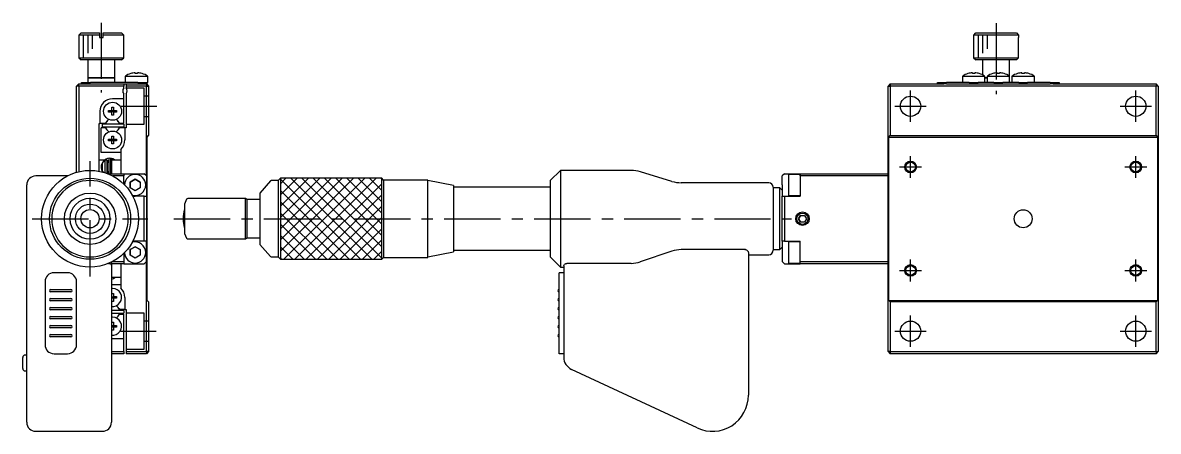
# Model space of a CAD drawing. Extents: x 17 to 533, y 13 to 179.
# Drawn here: x 281 to 533.2, y 55.7 to 146.6 of the extents above; entities that cross this region are included whole.
import ezdxf

# ---------------------------------------------------------------- set-up
doc = ezdxf.new("R2010")
doc.units = 0
doc.header["$LTSCALE"] = 10
doc.linetypes.add('CENTER', pattern=[2, 1.25, -0.25, 0.25, -0.25])
doc.linetypes.add('DASHED', pattern=[3.5, 2, -1.5])
doc.layers.get('0').update_dxf_attribs({"linetype": 'CONTINUOUS'})
doc.layers.add('CENTER', color=1, linetype='CENTER')

msp = doc.modelspace()

# ---------------------------------------------------------------- linework, layer by layer
at = {"color": 7, "linetype": 'CONTINUOUS'}
for p, q in [((293.975, 144.275), (293.475, 143.775)), ((298.075, 143.775), (293.475, 143.775)), ((293.475, 143.775), (293.475, 138.775)), ((293.975, 144.275), (298.075, 144.275)), ((298.075, 144.275), (298.075, 143.775)), ((298.075, 143.775), (298.075, 143.275)), ((298.875, 144.275), (302.975, 144.275)), ((298.875, 143.775), (298.875, 144.275)), ((303.475, 143.775), (298.875, 143.775)), ((298.875, 143.275), (298.875, 143.775)), ((303.475, 143.775), (302.975, 144.275)), ((303.475, 138.775), (303.475, 143.775)), ((492.171096, 143.775), (492.672884, 144.275)), ((492.171096, 143.275), (492.171096, 143.775)), ((502.139045, 143.775), (492.171096, 143.775)), ((492.672884, 144.275), (501.637258, 144.275)), ((501.637258, 144.275), (502.139045, 143.775)), ((502.139045, 143.775), (502.139045, 143.275)), ((298.075, 143.275), (298.875, 143.275)), ((492.155071, 143.275), (492.171096, 143.275)), ((492.155071, 143.275), (492.155071, 138.775)), ((502.139045, 143.275), (502.155071, 143.275)), ((502.155071, 138.775), (502.155071, 143.275)), ((293.475, 138.775), (298.475, 138.775)), ((293.475, 138.775), (293.975, 138.275)), ((298.475, 138.775), (303.475, 138.775)), ((302.975, 138.275), (303.475, 138.775)), ((492.155071, 138.775), (502.155071, 138.775)), ((492.155071, 138.775), (492.655071, 138.275)), ((501.655071, 138.275), (502.155071, 138.775)), ((298.475, 138.275), (293.975, 138.275)), ((295.475, 138.275), (295.475, 134.275)), ((302.975, 138.275), (298.475, 138.275)), ((301.475, 134.275), (301.475, 138.275)), ((501.655071, 138.275), (492.655071, 138.275)), ((494.155071, 138.275), (494.155071, 134.956129)), ((500.155071, 134.666657), (500.155071, 138.275)), ((295.475, 134.275), (298.475, 134.275)), ((301.475, 134.275), (295.475, 134.275)), ((295.475, 134.275), (295.475, 133.275)), ((298.475, 134.275), (301.475, 134.275)), ((301.475, 133.275), (301.475, 134.275)), ((303.775, 134.666657), (308.775, 134.666657)), ((303.775, 134.666657), (303.775, 133.275)), ((305.01641, 135.237581), (305.013067, 135.244436)), ((306.015, 135.237581), (306.015, 135.409953)), ((306.535, 135.237581), (306.015, 135.237581)), ((306.535, 135.409953), (306.535, 135.237581)), ((307.536933, 135.244436), (307.53359, 135.237581)), ((308.775, 133.275), (308.775, 134.666657)), ((489.655071, 134.666657), (492.155071, 134.666657)), ((489.655071, 134.666657), (489.655071, 133.275)), ((490.896481, 135.237581), (490.893138, 135.244436)), ((491.895071, 135.237581), (491.895071, 135.409953)), ((492.415071, 135.237581), (491.895071, 135.237581)), ((492.155071, 134.666657), (494.655071, 134.666657)), ((492.415071, 135.409953), (492.415071, 135.237581)), ((493.417003, 135.244436), (493.41366, 135.237581)), ((494.655071, 133.275), (494.655071, 134.666657)), ((494.655071, 134.275), (495.155071, 134.275)), ((495.155071, 134.275), (494.655071, 134.275)), ((495.155071, 134.666657), (497.655071, 134.666657)), ((495.155071, 134.666657), (495.155071, 133.275)), ((496.396481, 135.237581), (496.393138, 135.244436)), ((497.395071, 135.237581), (497.395071, 135.409953)), ((497.915071, 135.237581), (497.395071, 135.237581)), ((497.655071, 134.666657), (500.155071, 134.666657)), ((497.915071, 135.409953), (497.915071, 135.237581)), ((498.917003, 135.244436), (498.91366, 135.237581)), ((500.155071, 133.275), (500.155071, 134.666657)), ((500.655071, 134.666657), (503.155071, 134.666657)), ((500.655071, 134.666657), (500.655071, 133.275)), ((501.896481, 135.237581), (501.893138, 135.244436)), ((502.895071, 135.237581), (502.895071, 135.409953)), ((503.415071, 135.237581), (502.895071, 135.237581)), ((503.155071, 134.666657), (505.655071, 134.666657)), ((503.415071, 135.409953), (503.415071, 135.237581)), ((504.417003, 135.244436), (504.41366, 135.237581)), ((505.655071, 133.275), (505.655071, 134.666657)), ((293.475, 132.975), (292.975, 132.475)), ((293.475, 132.475), (292.975, 132.475)), ((292.975, 113.297911), (292.975, 132.475)), ((293.475, 132.475), (293.475, 132.975)), ((293.475, 132.975), (303.475, 132.975)), ((303.475, 132.475), (293.475, 132.475)), ((293.475, 132.475), (293.475, 113.430262)), ((294.075, 132.975), (294.075, 133.275)), ((294.075, 133.275), (296.075, 133.275)), ((305.2, 133.275), (296.075, 133.275)), ((303.475, 132.975), (303.975, 132.975)), ((303.475, 132.975), (303.475, 132.475)), ((303.475, 132.036438), (303.475, 132.475)), ((303.975, 132.975), (303.975, 132.475)), ((303.975, 132.975), (308.475, 132.975)), ((308.475, 132.475), (303.975, 132.475)), ((303.975, 132.475), (303.975, 132.036438)), ((306.575, 133.275), (305.2, 133.275)), ((306.575, 133.275), (308.575, 133.275)), ((308.575, 132.975), (308.475, 132.975)), ((308.475, 132.975), (308.475, 132.475)), ((308.475, 132.975), (308.975, 132.475)), ((308.475, 112.475), (308.475, 132.475)), ((308.475, 132.475), (308.975, 132.475)), ((308.575, 133.275), (308.575, 132.975)), ((308.575, 133.275), (308.775, 133.275)), ((308.975, 132.475), (308.975, 121.475)), ((473.655071, 132.975), (473.155071, 132.475)), ((473.155071, 112.475), (473.155071, 132.475)), ((473.155071, 132.475), (473.655071, 132.475)), ((473.655071, 132.975), (473.655071, 132.475)), ((473.655071, 132.975), (485.530571, 132.975)), ((473.655071, 132.475), (473.655071, 121.475)), ((532.655071, 132.475), (473.655071, 132.475)), ((484.155071, 132.975), (484.155071, 133.275)), ((484.155071, 133.275), (486.155071, 133.275)), ((486.155071, 132.975), (485.530571, 132.975)), ((491.080071, 133.275), (486.155071, 133.275)), ((486.155071, 132.975), (509.155071, 132.975)), ((491.175275, 133.275), (491.080071, 133.275)), ((491.175275, 133.275), (492.155071, 133.275)), ((492.155071, 133.275), (493.134866, 133.275)), ((493.230071, 133.275), (493.134866, 133.275)), ((496.580071, 133.275), (493.230071, 133.275)), ((496.675275, 133.275), (496.580071, 133.275)), ((496.675275, 133.275), (497.655071, 133.275)), ((497.655071, 133.275), (498.634866, 133.275)), ((498.730071, 133.275), (498.634866, 133.275)), ((502.080071, 133.275), (498.730071, 133.275)), ((502.175275, 133.275), (502.080071, 133.275)), ((502.175275, 133.275), (503.155071, 133.275)), ((503.155071, 133.275), (504.134866, 133.275)), ((504.230071, 133.275), (504.134866, 133.275)), ((509.155071, 133.275), (504.230071, 133.275)), ((509.155071, 133.275), (511.155071, 133.275)), ((509.77957, 132.975), (509.155071, 132.975)), ((509.77957, 132.975), (532.655071, 132.975)), ((511.155071, 133.275), (511.155071, 132.975)), ((532.655071, 132.975), (532.655071, 132.475)), ((533.155071, 132.475), (532.655071, 132.975)), ((532.655071, 121.475), (532.655071, 132.475)), ((533.155071, 132.475), (532.655071, 132.475)), ((533.155071, 132.475), (533.155071, 73.475)), ((303.475, 129.625), (300.925, 129.625)), ((303.475, 129.625), (303.475, 130.713562)), ((303.475, 124.175), (303.475, 129.625)), ((303.975, 130.713562), (303.975, 123.175)), ((298.175, 126.875), (298.175, 124.175)), ((300.088639, 126.695), (300.088639, 127.055)), ((300.088639, 127.055), (300.795, 127.055)), ((300.795, 126.695), (300.088639, 126.695)), ((300.795, 127.761361), (301.155, 127.761361)), ((300.795, 127.055), (300.795, 127.761361)), ((300.805372, 127.044628), (300.795, 127.055)), ((300.805372, 126.705372), (300.795, 126.695)), ((300.795, 125.988639), (300.795, 126.695)), ((300.805372, 126.705372), (300.805372, 127.044628)), ((300.805372, 127.044628), (301.144628, 127.044628)), ((301.144628, 126.705372), (300.805372, 126.705372)), ((301.144628, 127.044628), (301.155, 127.055)), ((301.144628, 127.044628), (301.144628, 126.705372)), ((301.144628, 126.705372), (301.155, 126.695)), ((301.155, 127.761361), (301.155, 127.055)), ((301.155, 127.055), (301.861361, 127.055)), ((301.155, 126.695), (301.155, 125.988639)), ((301.861361, 126.695), (301.155, 126.695)), ((301.861361, 127.055), (301.861361, 126.695)), ((297.975, 124.175), (298.175, 124.175)), ((297.975, 113.537315), (297.975, 124.175)), ((299.424194, 124.175), (298.175, 124.175)), ((298.675, 123.975), (298.675, 123.375)), ((303.475, 123.975), (298.675, 123.975)), ((299.424194, 124.175), (299.57436, 124.435095)), ((301.155, 125.988639), (300.795, 125.988639)), ((302.37564, 124.435095), (302.525806, 124.175)), ((303.475, 124.175), (302.525806, 124.175)), ((303.475, 123.975), (303.475, 123.375)), ((298.475, 117.675), (298.475, 123.175)), ((299.424194, 123.175), (298.475, 123.175)), ((298.675, 123.375), (303.475, 123.375)), ((299.424194, 123.175), (299.57436, 122.914905)), ((300.795, 121.361361), (301.155, 121.361361)), ((300.795, 120.655), (300.795, 121.361361)), ((301.155, 121.361361), (301.155, 120.655)), ((302.37564, 122.914905), (302.525806, 123.175)), ((303.725, 123.175), (302.525806, 123.175)), ((303.725, 123.175), (303.725, 120.475)), ((303.975, 123.175), (303.725, 123.175)), ((308.625, 121.125), (308.975, 121.475)), ((308.625, 84.825), (308.625, 121.125)), ((473.305071, 121.125), (473.655071, 121.475)), ((473.305071, 84.825), (473.305071, 121.125)), ((473.305071, 121.125), (533.005071, 121.125)), ((473.655071, 121.475), (532.655071, 121.475)), ((532.655071, 121.475), (533.005071, 121.125)), ((533.005071, 121.125), (533.005071, 84.825)), ((300.088639, 120.295), (300.088639, 120.655)), ((300.088639, 120.655), (300.795, 120.655)), ((300.795, 120.295), (300.088639, 120.295)), ((300.805372, 120.644628), (300.795, 120.655)), ((300.805372, 120.305372), (300.795, 120.295)), ((300.795, 119.588639), (300.795, 120.295)), ((301.155, 119.588639), (300.795, 119.588639)), ((300.805372, 120.644628), (301.144628, 120.644628)), ((300.805372, 120.305372), (300.805372, 120.644628)), ((301.144628, 120.305372), (300.805372, 120.305372)), ((301.144628, 120.644628), (301.155, 120.655)), ((301.144628, 120.644628), (301.144628, 120.305372)), ((301.144628, 120.305372), (301.155, 120.295)), ((301.155, 120.655), (301.861361, 120.655)), ((301.155, 120.295), (301.155, 119.588639)), ((301.861361, 120.295), (301.155, 120.295)), ((301.861361, 120.655), (301.861361, 120.295)), ((302.775, 117.675), (298.475, 117.675)), ((299.774845, 115.91022), (300.179977, 116.018682)), ((300.18, 116.225), (300.18, 112.975)), ((301.090052, 116.282695), (300.402589, 116.418656)), ((300.576111, 116.252317), (300.568453, 116.248625)), ((300.57, 112.975), (300.57, 116.225)), ((300.607458, 116.266245), (300.576111, 116.252317)), ((300.639449, 116.278587), (300.607458, 116.266245)), ((300.672004, 116.289314), (300.639449, 116.278587)), ((300.705043, 116.298399), (300.672004, 116.289314)), ((300.738487, 116.305822), (300.705043, 116.298399)), ((300.772254, 116.311564), (300.738487, 116.305822)), ((300.80626, 116.315611), (300.772254, 116.311564)), ((300.840423, 116.317953), (300.80626, 116.315611)), ((300.874659, 116.318585), (300.840423, 116.317953)), ((300.908885, 116.317506), (300.874659, 116.318585)), ((300.943017, 116.314716), (300.908885, 116.317506)), ((300.976972, 116.310224), (300.943017, 116.314716)), ((301.010666, 116.304039), (300.976972, 116.310224)), ((301.044018, 116.296176), (301.010666, 116.304039)), ((301.045662, 115.98664), (301.039512, 115.975)), ((301.076945, 116.286653), (301.044018, 116.296176)), ((301.05192, 115.998893), (301.045662, 115.98664)), ((301.149259, 116.257271), (301.050042, 115.974975)), ((301.058247, 116.01168), (301.05192, 115.998893)), ((301.064603, 116.024923), (301.058247, 116.01168)), ((301.070948, 116.038538), (301.064603, 116.024923)), ((301.077244, 116.052439), (301.070948, 116.038538)), ((301.109364, 116.275494), (301.076945, 116.286653)), ((301.083449, 116.066539), (301.077244, 116.052439)), ((301.089525, 116.08075), (301.083449, 116.066539)), ((301.095434, 116.094982), (301.089525, 116.08075)), ((301.101138, 116.109145), (301.095434, 116.094982)), ((301.106603, 116.123151), (301.101138, 116.109145)), ((301.111793, 116.136913), (301.106603, 116.123151)), ((301.139531, 116.26344), (301.109364, 116.275494)), ((301.116676, 116.150342), (301.111793, 116.136913)), ((301.121221, 116.163356), (301.116676, 116.150342)), ((301.1254, 116.175872), (301.121221, 116.163356)), ((301.129187, 116.187811), (301.1254, 116.175872)), ((301.132557, 116.1991), (301.129187, 116.187811)), ((301.13549, 116.209666), (301.132557, 116.1991)), ((301.137967, 116.219443), (301.13549, 116.209666)), ((301.139972, 116.22837), (301.137967, 116.219443)), ((301.13818, 116.263725), (301.14014, 116.263104)), ((301.611031, 115.975123), (301.139086, 116.262581)), ((301.141493, 116.236391), (301.139972, 116.22837)), ((301.14014, 116.263104), (301.141614, 116.261358)), ((301.142521, 116.243456), (301.141493, 116.236391)), ((301.141614, 116.261358), (301.142594, 116.258499)), ((301.143049, 116.24952), (301.142521, 116.243456)), ((301.142594, 116.258499), (301.143073, 116.254545)), ((301.143073, 116.254545), (301.143049, 116.24952)), ((301.148188, 116.258663), (301.149259, 116.257271)), ((302.775, 118.395938), (302.775, 112.975)), ((299.138431, 115.975), (297.975, 115.975)), ((298.775, 115.3951), (299.275, 115.924247)), ((298.775, 113.562145), (298.775, 115.3951)), ((298.775, 113.5549), (298.775, 113.562145)), ((299.047298, 113.270888), (298.775, 113.562145)), ((299.138941, 115.975), (299.138826, 115.975)), ((299.775, 115.975), (299.275, 115.975)), ((299.275, 115.975), (299.275, 115.924247)), ((299.275, 115.924247), (299.275, 113.205958)), ((299.775, 113.030968), (299.775, 115.975)), ((299.775, 115.475), (299.775, 115.974938)), ((299.775, 113.475), (299.775, 115.475)), ((300.18, 115.475), (299.775, 115.475)), ((299.775, 115.475), (299.775, 113.475)), ((299.775, 113.475), (300.18, 113.475)), ((299.775, 113.030968), (299.775, 113.475)), ((299.963515, 115.975), (299.963328, 115.975)), ((299.963643, 115.975), (299.963515, 115.975)), ((299.963957, 115.975), (299.96385, 115.975)), ((299.964517, 115.975), (299.964081, 115.975)), ((299.975, 115.975), (299.964601, 115.975)), ((299.975, 115.475), (299.975, 115.975)), ((299.975, 112.975), (299.975, 113.475)), ((300.57, 115.623501), (300.570334, 115.637726)), ((300.775, 115.475), (300.57, 115.475)), ((300.57, 113.475), (300.775, 113.475)), ((300.570334, 115.637726), (300.571394, 115.652706)), ((300.571394, 115.652706), (300.573177, 115.667615)), ((300.573177, 115.667615), (300.575681, 115.682419)), ((300.575681, 115.682419), (300.578898, 115.697082)), ((300.578898, 115.697082), (300.582822, 115.71157)), ((300.582822, 115.71157), (300.587445, 115.72585)), ((300.587445, 115.72585), (300.592756, 115.739887)), ((300.592756, 115.739887), (300.598743, 115.753647)), ((300.598743, 115.753647), (300.605394, 115.767099)), ((300.605394, 115.767099), (300.612694, 115.780209)), ((300.612694, 115.780209), (300.620628, 115.792947)), ((300.620628, 115.792947), (300.629176, 115.80528)), ((300.629176, 115.80528), (300.638321, 115.817179)), ((300.638321, 115.817179), (300.648043, 115.828614)), ((300.648043, 115.828614), (300.658319, 115.839555)), ((300.658319, 115.839555), (300.669126, 115.849976)), ((300.669126, 115.849976), (300.680439, 115.859849)), ((300.680439, 115.859849), (300.692232, 115.869147)), ((300.692232, 115.869147), (300.704478, 115.877848)), ((300.704478, 115.877848), (300.717147, 115.885926)), ((300.717147, 115.885926), (300.730209, 115.89336)), ((300.730209, 115.89336), (300.743634, 115.900129)), ((300.743634, 115.900129), (300.757386, 115.906214)), ((300.757386, 115.906214), (300.771434, 115.911597)), ((300.771434, 115.911597), (300.774979, 115.912829)), ((302.775, 115.975), (300.775, 115.975)), ((300.775, 115.975), (300.775, 112.975)), ((400.405071, 113.725), (398.155071, 111.475)), ((400.405071, 113.725), (400.405071, 102.975)), ((416.109487, 113.725), (400.405071, 113.725)), ((290.943847, 112.475), (283.925, 112.475)), ((299.962586, 112.974909), (299.801003, 113.028803)), ((299.919933, 112.975), (303.475, 112.975)), ((300.570076, 113.319804), (300.57, 113.326499)), ((300.570771, 113.3048), (300.570076, 113.319804)), ((300.572193, 113.289844), (300.570771, 113.3048)), ((300.574338, 113.274973), (300.572193, 113.289844)), ((300.577202, 113.260221), (300.574338, 113.274973)), ((300.58078, 113.245622), (300.577202, 113.260221)), ((300.585063, 113.231213), (300.58078, 113.245622)), ((300.590043, 113.217026), (300.585063, 113.231213)), ((300.595709, 113.203097), (300.590043, 113.217026)), ((300.60205, 113.189458), (300.595709, 113.203097)), ((300.609052, 113.176143), (300.60205, 113.189458)), ((300.6167, 113.163186), (300.609052, 113.176143)), ((300.624977, 113.150617), (300.6167, 113.163186)), ((300.633864, 113.138468), (300.624977, 113.150617)), ((300.643343, 113.126771), (300.633864, 113.138468)), ((300.653391, 113.115556), (300.643343, 113.126771)), ((300.663986, 113.104851), (300.653391, 113.115556)), ((300.675103, 113.094684), (300.663986, 113.104851)), ((300.686716, 113.085083), (300.675103, 113.094684)), ((300.698797, 113.076074), (300.686716, 113.085083)), ((300.711317, 113.06768), (300.698797, 113.076074)), ((300.724246, 113.059926), (300.711317, 113.06768)), ((300.737552, 113.052833), (300.724246, 113.059926)), ((300.751201, 113.04642), (300.737552, 113.052833)), ((300.765159, 113.040707), (300.751201, 113.04642)), ((300.774975, 113.037173), (300.765159, 113.040707)), ((303.475, 112.475), (301.006153, 112.475)), ((303.475, 112.975), (303.475, 112.475)), ((303.475, 112.975), (307.975, 112.975)), ((303.475, 110.676461), (303.475, 112.475)), ((304.875, 111.110085), (305.975, 111.745171)), ((305.975, 111.745171), (304.875, 111.110085)), ((304.875, 109.839915), (304.875, 111.110085)), ((304.875, 111.110085), (304.875, 109.839915)), ((305.975, 111.745171), (307.075, 111.110085)), ((307.075, 111.110085), (305.975, 111.745171)), ((307.075, 111.110085), (307.075, 109.839915)), ((308.475, 112.475), (307.975, 112.975)), ((308.475, 112.475), (308.475, 107.975)), ((336.06561, 111.374805), (333.655071, 108.675)), ((337.755071, 111.475), (336.289392, 111.475)), ((338.255071, 111.975), (337.755071, 111.475)), ((337.755071, 111.475), (337.755071, 94.475)), ((338.255071, 111.975), (338.255071, 102.975)), ((360.755071, 111.975), (338.255071, 111.975)), ((360.755071, 102.975), (360.755071, 111.975)), ((361.155071, 111.575), (360.755071, 111.975)), ((361.155071, 111.575), (361.155071, 102.975)), ((370.955071, 111.575), (361.155071, 111.575)), ((370.955071, 102.975), (370.955071, 111.575)), ((376.655071, 110.367032), (370.955071, 111.475)), ((398.155071, 111.475), (398.155071, 102.975)), ((425.155125, 111.280539), (418.155016, 113.419461)), ((446.655071, 110.975), (427.200654, 110.975)), ((450.155071, 112.975), (449.655071, 112.475)), ((449.655071, 110.475), (449.655071, 112.475)), ((450.155071, 112.975), (453.655071, 112.975)), ((451.055071, 112.825), (451.055071, 110.475)), ((453.655071, 112.825), (451.055071, 112.825)), ((453.655071, 112.975), (453.655071, 107.975)), ((453.655071, 112.975), (473.155071, 112.975)), ((453.655071, 112.475), (453.655071, 112.975)), ((453.655071, 112.475), (453.655071, 111.775)), ((473.155071, 112.475), (453.655071, 112.475)), ((473.155071, 112.475), (473.155071, 93.475)), ((473.155071, 93.475), (473.155071, 112.475)), ((281.925, 109.475), (281.925, 110.475)), ((281.925, 72.19734), (281.925, 109.475)), ((305.975, 109.204829), (304.875, 109.839915)), ((307.075, 109.839915), (305.975, 109.204829)), ((333.655071, 108.675), (333.655071, 102.975)), ((376.655071, 110.367032), (376.655071, 102.975)), ((398.155071, 109.975), (376.655071, 109.975)), ((447.655071, 109.975), (447.655071, 102.975)), ((449.155071, 109.825), (447.655071, 109.825)), ((449.155071, 102.975), (449.155071, 109.825)), ((449.655071, 109.325), (449.155071, 109.825)), ((449.655071, 110.475), (449.655071, 107.975)), ((451.055071, 110.475), (451.055071, 108.125)), ((307.975, 107.975), (305.975, 107.975)), ((307.975, 97.975), (307.975, 107.975)), ((307.975, 107.975), (308.475, 107.975)), ((308.475, 107.975), (308.475, 97.975)), ((317.420157, 107.294625), (316.955071, 106.225)), ((316.955071, 106.225), (316.955071, 102.975)), ((330.505071, 107.475), (317.695275, 107.475)), ((330.505071, 102.975), (330.505071, 107.475)), ((330.755071, 107.225), (330.505071, 107.475)), ((330.755071, 107.225), (330.755071, 102.975)), ((333.655071, 107.225), (330.755071, 107.225)), ((449.655071, 97.975), (449.655071, 107.975)), ((449.655071, 107.975), (450.155071, 107.975)), ((450.155071, 107.975), (450.155071, 97.975)), ((450.155071, 107.975), (453.655071, 107.975)), ((451.055071, 108.125), (453.655071, 108.125)), ((453.289081, 102.982843), (453.728868, 103.728891)), ((453.728868, 103.728891), (453.289081, 102.982843)), ((453.728868, 103.728891), (454.594858, 103.721048)), ((454.594858, 103.721048), (455.02106, 102.967157)), ((316.955071, 102.975), (316.955071, 99.725)), ((330.505071, 98.475), (330.505071, 102.975)), ((330.755071, 102.975), (330.755071, 98.725)), ((333.655071, 102.975), (333.655071, 97.275)), ((338.255071, 102.975), (338.255071, 93.975)), ((360.755071, 93.975), (360.755071, 102.975)), ((361.155071, 102.975), (361.155071, 94.375)), ((370.955071, 94.375), (370.955071, 102.975)), ((376.655071, 102.975), (376.655071, 95.582968)), ((398.155071, 102.975), (398.155071, 94.475)), ((400.405071, 102.975), (400.405071, 92.225)), ((447.655071, 102.975), (447.655071, 95.975)), ((449.155071, 96.125), (449.155071, 102.975)), ((453.715283, 102.228952), (453.289081, 102.982843)), ((453.289081, 102.982843), (453.715283, 102.228952)), ((454.581273, 102.221109), (453.715283, 102.228952)), ((455.02106, 102.967157), (454.581273, 102.221109)), ((316.955071, 99.725), (317.420157, 98.655375)), ((317.695275, 98.475), (330.505071, 98.475)), ((330.505071, 98.475), (330.755071, 98.725)), ((330.755071, 98.725), (333.655071, 98.725)), ((304.875, 96.110085), (305.975, 96.745171)), ((305.975, 96.745171), (304.875, 96.110085)), ((304.875, 94.839915), (304.875, 96.110085)), ((304.875, 96.110085), (304.875, 94.839915)), ((307.975, 97.975), (305.975, 97.975)), ((305.975, 96.745171), (307.075, 96.110085)), ((307.075, 96.110085), (305.975, 96.745171)), ((307.075, 96.110085), (307.075, 94.839915)), ((308.475, 97.975), (307.975, 97.975)), ((308.475, 93.475), (308.475, 97.975)), ((333.655071, 97.275), (336.06561, 94.575195)), ((376.655071, 95.975), (398.155071, 95.975)), ((441.47779, 96.113784), (427.200654, 96.113784)), ((441.333011, 96.10007), (441.455253, 96.113395)), ((441.455253, 96.113395), (441.47786, 96.113784)), ((441.47786, 96.113784), (441.71632, 96.046797)), ((447.655071, 96.125), (449.155071, 96.125)), ((449.155071, 96.125), (449.655071, 96.625)), ((450.155071, 97.975), (449.655071, 97.975)), ((449.655071, 97.975), (449.655071, 95.475)), ((450.155071, 97.975), (453.655071, 97.975)), ((451.055071, 97.825), (451.055071, 95.475)), ((453.655071, 97.825), (451.055071, 97.825)), ((453.655071, 92.975), (453.655071, 97.975)), ((300.725, 93.327235), (300.725, 92.913117)), ((301.006153, 93.475), (303.475, 93.475)), ((303.475, 95.273539), (303.475, 93.475)), ((303.475, 93.475), (303.475, 92.975)), ((305.975, 94.204829), (304.875, 94.839915)), ((307.075, 94.839915), (305.975, 94.204829)), ((307.975, 92.975), (308.475, 93.475)), ((308.475, 73.475), (308.475, 93.475)), ((336.289392, 94.475), (337.755071, 94.475)), ((337.755071, 94.475), (338.255071, 93.975)), ((338.255071, 93.975), (360.755071, 93.975)), ((360.755071, 93.975), (361.155071, 94.375)), ((361.155071, 94.375), (370.955071, 94.375)), ((370.955071, 94.475), (376.655071, 95.582968)), ((398.155071, 94.475), (400.405071, 92.225)), ((425.136418, 95.759977), (418.143712, 93.387691)), ((418.143838, 93.38731), (418.143712, 93.387691)), ((442.060955, 95.713098), (442.112641, 95.625455)), ((442.112641, 95.625455), (442.152275, 95.502054)), ((442.152275, 95.502054), (442.155071, 95.46251)), ((442.155071, 95.46251), (442.155071, 63.725)), ((442.155071, 94.975), (446.655071, 94.975)), ((449.655071, 95.475), (449.655071, 93.475)), ((449.655071, 93.475), (450.155071, 92.975)), ((451.055071, 95.475), (451.055071, 93.125)), ((453.655071, 93.475), (453.655071, 94.175)), ((453.655071, 93.475), (473.155071, 93.475)), ((453.655071, 92.975), (453.655071, 93.475)), ((473.155071, 73.475), (473.155071, 93.475)), ((290.975, 90.975), (287.975, 90.975)), ((300.036111, 93.021615), (300.058811, 93.03024)), ((300.058811, 93.03024), (300.081448, 93.037616)), ((300.081448, 93.037616), (300.104121, 93.043835)), ((300.104121, 93.043835), (300.126611, 93.048891)), ((300.126611, 93.048891), (300.149043, 93.052863)), ((300.149043, 93.052863), (300.171197, 93.055763)), ((300.171197, 93.055763), (300.193152, 93.057651)), ((300.193152, 93.057651), (300.214758, 93.058562)), ((300.214758, 93.058562), (300.235888, 93.058548)), ((300.235888, 93.058548), (300.256645, 93.057664)), ((300.256645, 93.057664), (300.276878, 93.055968)), ((300.276878, 93.055968), (300.296688, 93.053501)), ((300.296688, 93.053501), (300.316125, 93.050293)), ((300.316125, 93.050293), (300.335115, 93.046391)), ((300.335115, 93.046391), (300.372034, 93.036559)), ((300.372034, 93.036559), (300.407146, 93.024309)), ((300.407146, 93.024309), (300.440883, 93.00966)), ((300.440883, 93.00966), (300.476176, 92.990998)), ((300.476176, 92.990998), (300.509069, 92.970133)), ((300.509069, 92.970133), (300.539703, 92.947205)), ((300.539703, 92.947205), (300.567922, 92.922541)), ((300.567922, 92.922541), (300.593908, 92.896167)), ((300.593908, 92.896167), (300.617485, 92.868433)), ((300.617485, 92.868433), (300.638767, 92.839375)), ((300.638767, 92.839375), (300.657661, 92.809275)), ((300.657661, 92.809275), (300.677661, 92.771029)), ((300.677661, 92.771029), (300.694487, 92.73066)), ((300.694487, 92.73066), (300.707619, 92.689353)), ((300.707619, 92.689353), (300.717093, 92.647234)), ((300.717093, 92.647234), (300.722884, 92.604619)), ((300.722884, 92.604619), (300.724984, 92.562667)), ((300.724957, 92.890475), (300.736881, 92.89683)), ((300.724984, 92.562667), (300.725, 92.558667)), ((303.475, 92.975), (300.725, 92.975)), ((300.725, 92.913117), (300.725, 92.558667)), ((300.725, 92.558667), (300.725, 72.19734)), ((300.775, 92.475), (300.725, 92.475)), ((300.736881, 92.89683), (300.774979, 92.912829)), ((300.775, 92.975), (300.775, 92.673225)), ((300.775, 92.475), (300.775, 89.975)), ((302.775, 92.975), (302.775, 87.554062)), ((303.475, 92.975), (307.975, 92.975)), ((401.155071, 90.975), (400.155071, 90.975)), ((400.155071, 88.975), (400.155071, 90.975)), ((400.405071, 92.225), (401.155071, 92.225)), ((401.155071, 92.582695), (401.18537, 92.680718)), ((401.155071, 92.582695), (401.155071, 72.19734)), ((401.18537, 92.680718), (401.257106, 92.770411)), ((401.644777, 93.021615), (401.832283, 93.058667)), ((416.109487, 93.058667), (401.832352, 93.058667)), ((416.109487, 93.052511), (416.109487, 93.058667)), ((450.155071, 92.975), (453.655071, 92.975)), ((451.055071, 93.125), (453.655071, 93.125)), ((473.155071, 92.975), (453.655071, 92.975)), ((285.975, 88.975), (285.975, 74.975)), ((292.975, 74.975), (292.975, 88.975)), ((300.774975, 90.037173), (300.724991, 90.059506)), ((300.725, 90.475), (300.775, 90.475)), ((302.775, 88.275), (300.725, 88.275)), ((300.775166, 89.9716), (300.725035, 89.95908)), ((300.775, 89.975), (302.775, 89.975)), ((300.786645, 89.974717), (300.775166, 89.9716)), ((301.080743, 89.664561), (301.081671, 89.664862)), ((301.081671, 89.664862), (301.0831, 89.665327)), ((301.0831, 89.665327), (301.084404, 89.665755)), ((301.084404, 89.665755), (301.085319, 89.666057)), ((301.085319, 89.666057), (301.086549, 89.666465)), ((301.086549, 89.666465), (301.087538, 89.666795)), ((301.087538, 89.666795), (301.088697, 89.667183)), ((301.088697, 89.667183), (301.089726, 89.667531)), ((301.089726, 89.667531), (301.091948, 89.668286)), ((301.091948, 89.668286), (301.09286, 89.668599)), ((301.09286, 89.668599), (301.097204, 89.670108)), ((301.097204, 89.670108), (301.099234, 89.670824)), ((301.099234, 89.670824), (301.102062, 89.671834)), ((301.102062, 89.671834), (301.139531, 89.68656)), ((301.13568, 89.686787), (301.13818, 89.686275)), ((301.13818, 89.686275), (301.13786, 89.687039)), ((301.139531, 89.68656), (301.13818, 89.686275)), ((301.139288, 89.687505), (301.172095, 89.701898)), ((301.14026, 89.686983), (301.139531, 89.68656)), ((400.155071, 74.975), (400.155071, 88.975)), ((287.225, 87.225), (291.725, 87.225)), ((291.725, 86.725), (287.225, 86.725)), ((300.795, 86.361361), (301.155, 86.361361)), ((300.795, 85.655), (300.795, 86.361361)), ((301.155, 86.361361), (301.155, 85.655)), ((400.155071, 87.225), (400.105071, 87.225)), ((400.155071, 86.725), (400.105071, 86.725)), ((287.225, 85.225), (291.725, 85.225)), ((291.725, 84.725), (287.225, 84.725)), ((287.225, 83.225), (291.725, 83.225)), ((300.725, 85.655), (300.795, 85.655)), ((300.795, 85.295), (300.725, 85.295)), ((300.805372, 85.644628), (300.795, 85.655)), ((300.805372, 85.305372), (300.795, 85.295)), ((300.795, 84.588639), (300.795, 85.295)), ((301.155, 84.588639), (300.795, 84.588639)), ((300.805372, 85.305372), (300.805372, 85.644628)), ((300.805372, 85.644628), (301.144628, 85.644628)), ((301.144628, 85.305372), (300.805372, 85.305372)), ((301.144628, 85.644628), (301.155, 85.655)), ((301.144628, 85.644628), (301.144628, 85.305372)), ((301.144628, 85.305372), (301.155, 85.295)), ((301.155, 85.655), (301.861361, 85.655)), ((301.155, 85.295), (301.155, 84.588639)), ((301.861361, 85.295), (301.155, 85.295)), ((301.861361, 85.655), (301.861361, 85.295)), ((303.725, 85.475), (303.725, 82.775)), ((308.975, 84.475), (308.625, 84.825)), ((308.975, 84.475), (308.975, 73.475)), ((400.155071, 85.225), (400.105071, 85.225)), ((400.155071, 84.725), (400.105071, 84.725)), ((400.155071, 83.225), (400.105071, 83.225)), ((473.655071, 84.475), (473.305071, 84.825)), ((473.305071, 84.825), (533.005071, 84.825)), ((473.655071, 84.475), (473.655071, 73.475)), ((532.655071, 84.475), (473.655071, 84.475)), ((533.005071, 84.825), (532.655071, 84.475)), ((532.655071, 73.475), (532.655071, 84.475)), ((291.725, 82.725), (287.225, 82.725)), ((287.225, 81.225), (291.725, 81.225)), ((291.725, 80.725), (287.225, 80.725)), ((303.475, 82.575), (300.725, 82.575)), ((300.725, 81.975), (303.475, 81.975)), ((302.37564, 83.035095), (302.525806, 82.775)), ((302.37564, 81.514905), (302.525806, 81.775)), ((303.725, 82.775), (302.525806, 82.775)), ((302.525806, 81.775), (303.475, 81.775)), ((303.475, 82.575), (303.475, 81.975)), ((303.475, 76.325), (303.475, 81.775)), ((303.725, 82.775), (303.975, 82.775)), ((303.975, 82.775), (303.975, 73.475)), ((400.155071, 82.725), (400.105071, 82.725)), ((400.155071, 81.225), (400.105071, 81.225)), ((400.155071, 80.725), (400.105071, 80.725)), ((287.225, 79.225), (291.725, 79.225)), ((291.725, 78.725), (287.225, 78.725)), ((300.725, 79.255), (300.795, 79.255)), ((300.795, 78.895), (300.725, 78.895)), ((300.795, 79.961361), (301.155, 79.961361)), ((300.795, 79.255), (300.795, 79.961361)), ((300.805372, 79.244628), (300.795, 79.255)), ((300.805372, 78.905372), (300.795, 78.895)), ((300.795, 78.188639), (300.795, 78.895)), ((301.155, 78.188639), (300.795, 78.188639)), ((300.805372, 78.905372), (300.805372, 79.244628)), ((300.805372, 79.244628), (301.144628, 79.244628)), ((301.144628, 78.905372), (300.805372, 78.905372)), ((301.144628, 79.244628), (301.155, 79.255)), ((301.144628, 79.244628), (301.144628, 78.905372)), ((301.144628, 78.905372), (301.155, 78.895)), ((301.155, 79.961361), (301.155, 79.255)), ((301.155, 79.255), (301.861361, 79.255)), ((301.155, 78.895), (301.155, 78.188639)), ((301.861361, 78.895), (301.155, 78.895)), ((301.861361, 79.255), (301.861361, 78.895)), ((400.155071, 79.225), (400.105071, 79.225)), ((400.155071, 78.725), (400.105071, 78.725)), ((287.225, 77.225), (291.725, 77.225)), ((291.725, 76.725), (287.225, 76.725)), ((300.925, 76.325), (303.475, 76.325)), ((303.475, 73.475), (303.475, 76.325)), ((400.155071, 77.225), (400.105071, 77.225)), ((400.155071, 76.725), (400.105071, 76.725)), ((300.725, 73.475), (303.475, 73.475)), ((303.475, 73.475), (303.475, 72.975)), ((303.975, 73.475), (308.475, 73.475)), ((303.975, 73.475), (303.975, 72.975)), ((308.975, 73.475), (308.475, 73.475)), ((308.475, 73.475), (308.475, 72.975)), ((308.975, 73.475), (308.475, 72.975)), ((400.155071, 72.975), (400.155071, 74.975)), ((473.655071, 73.475), (473.155071, 73.475)), ((473.155071, 73.475), (473.655071, 72.975)), ((473.655071, 73.475), (532.655071, 73.475)), ((473.655071, 73.475), (473.655071, 72.975)), ((532.655071, 73.475), (532.655071, 72.975)), ((532.655071, 73.475), (533.155071, 73.475)), ((532.655071, 72.975), (533.155071, 73.475)), ((281.025, 69.66434), (281.025, 72.16434)), ((281.925, 72.66434), (281.525, 72.66434)), ((281.925, 71.291032), (281.925, 72.19734)), ((281.925, 58.287153), (281.925, 71.291032)), ((287.975, 72.975), (290.975, 72.975)), ((303.475, 72.975), (300.725, 72.975)), ((300.725, 72.19734), (300.725, 71.291032)), ((300.725, 71.291032), (300.725, 58.287153)), ((308.475, 72.975), (303.975, 72.975)), ((401.155071, 72.975), (400.155071, 72.975)), ((532.655071, 72.975), (473.655071, 72.975)), ((281.525, 69.16434), (281.925, 69.16434)), ((430.774124, 56.474538), (402.887216, 69.478417)), ((281.925, 57.725), (281.925, 58.287153)), ((300.725, 58.287153), (300.725, 57.725)), ((283.925, 55.725), (298.725, 55.725))]:
    msp.add_line(p, q, dxfattribs=at)
at = {"color": 3, "linetype": 'CONTINUOUS'}
for p, q in [((294.475, 143.775), (294.475, 138.775)), ((295.475, 143.775), (295.475, 139.775)), ((296.475, 143.775), (296.475, 140.775)), ((493.155071, 143.775), (493.155071, 138.775)), ((494.155071, 143.775), (494.155071, 139.775)), ((495.155071, 143.775), (495.155071, 140.775)), ((338.255071, 110.755071), (339.475, 111.975)), ((338.255071, 108.255071), (341.975, 111.975)), ((338.255071, 105.755071), (344.475, 111.975)), ((338.255071, 103.255071), (346.975, 111.975)), ((338.255071, 100.755071), (349.475, 111.975)), ((338.255071, 98.255071), (351.975, 111.975)), ((338.255071, 95.755071), (354.475, 111.975)), ((338.255071, 111.744929), (356.025, 93.975)), ((338.975, 93.975), (356.975, 111.975)), ((340.525, 111.975), (358.525, 93.975)), ((341.475, 93.975), (359.475, 111.975)), ((343.025, 111.975), (360.755071, 94.244929)), ((345.525, 111.975), (360.755071, 96.744929)), ((348.025, 111.975), (360.755071, 99.244929)), ((350.525, 111.975), (360.755071, 101.744929)), ((353.025, 111.975), (360.755071, 104.244929)), ((355.525, 111.975), (360.755071, 106.744929)), ((358.025, 111.975), (360.755071, 109.244929)), ((360.525, 111.975), (360.755071, 111.744929)), ((338.255071, 109.244929), (353.525, 93.975)), ((343.975, 93.975), (360.755071, 110.755071)), ((338.255071, 106.744929), (351.025, 93.975)), ((346.475, 93.975), (360.755071, 108.255071)), ((338.255071, 104.244929), (348.525, 93.975)), ((348.975, 93.975), (360.755071, 105.755071)), ((338.255071, 101.744929), (346.025, 93.975)), ((351.475, 93.975), (360.755071, 103.255071)), ((338.255071, 99.244929), (343.525, 93.975)), ((353.975, 93.975), (360.755071, 100.755071)), ((338.255071, 96.744929), (341.025, 93.975)), ((356.475, 93.975), (360.755071, 98.255071)), ((338.255071, 94.244929), (338.525, 93.975)), ((358.975, 93.975), (360.755071, 95.755071))]:
    msp.add_line(p, q, dxfattribs=at)
at = {"color": 3, "linetype": 'DASHED'}
for p, q in [((307.975, 131.975), (304.025381, 131.975)), ((307.975, 123.975), (307.975, 131.975)), ((308.975, 130.225), (307.975, 130.225)), ((303.975, 123.975), (307.975, 123.975)), ((307.975, 125.725), (308.975, 125.725)), ((307.975, 81.975), (303.975, 81.975)), ((307.975, 73.975), (307.975, 81.975)), ((308.975, 80.225), (307.975, 80.225)), ((307.975, 75.725), (308.975, 75.725)), ((303.975, 73.975), (307.975, 73.975))]:
    msp.add_line(p, q, dxfattribs=at)
at = {"color": 7, "linetype": 'CONTINUOUS'}
for centre, radius in [((300.975, 126.875), 2), ((478.155071, 127.975), 2.25), ((528.155071, 127.975), 2.25), ((300.975, 120.475), 2), ((295.975, 102.975), 10.75), ((478.155071, 114.475), 1.075), ((528.155071, 114.475), 1.075), ((295.975, 102.975), 9), ((295.975, 102.975), 5.7), ((295.975, 102.975), 3.25), ((295.975, 102.975), 2.027313), ((454.155071, 102.975), 1.25), ((503.155071, 102.975), 2), ((478.155071, 91.475), 1.075), ((528.155071, 91.475), 1.075), ((478.155071, 77.975), 2.25), ((528.155071, 77.975), 2.25)]:
    msp.add_circle(centre, radius, dxfattribs=at)
at = {"color": 3, "linetype": 'CONTINUOUS'}
for centre, radius in [((478.155071, 114.475), 1.3), ((528.155071, 114.475), 1.3), ((454.155071, 102.975), 1.5), ((478.155071, 91.475), 1.3), ((528.155071, 91.475), 1.3)]:
    msp.add_circle(centre, radius, dxfattribs=at)
at = {"color": 7, "linetype": 'CONTINUOUS'}
for centre, radius, start, end in [((306.275, 130.925), 4.5, 106.285843, 123.748989), ((306.275, 130.925), 4.492483, 93.317816, 106.26943), ((306.275, 130.925), 4.492483, 73.73057, 86.682184), ((306.275, 130.925), 4.5, 56.251011, 73.714157), ((492.155071, 130.925), 4.5, 106.285843, 123.748989), ((492.155071, 130.925), 4.492483, 93.317816, 106.26943), ((492.155071, 130.925), 4.492483, 73.73057, 86.682184), ((492.155071, 130.925), 4.5, 56.251011, 73.714157), ((497.655071, 130.925), 4.5, 106.285843, 123.748989), ((497.655071, 130.925), 4.492483, 93.317816, 106.26943), ((497.655071, 130.925), 4.492483, 73.73057, 86.682184), ((497.655071, 130.925), 4.5, 56.251011, 73.714157), ((503.155071, 130.925), 4.5, 106.285843, 123.748989), ((503.155071, 130.925), 4.492483, 93.317816, 106.26943), ((503.155071, 130.925), 4.492483, 73.73057, 86.682184), ((503.155071, 130.925), 4.5, 56.251011, 73.714157), ((304.225, 131.375), 1, 138.590378, 221.409622), ((303.225, 131.375), 1, 318.590378, 41.409622), ((300.925, 126.875), 2.75, 90, 180), ((300.975, 123.674999), 1.5875, 135.000249, 169.10691), ((301.089905, 123.560095), 1.75, 135, 150), ((300.975, 123.674999), 1.5875, 120.433182, 135.000249), ((301.089905, 123.560095), 1.75, 121.881533, 135), ((300.975, 123.674999), 1.5875, 44.999751, 59.566818), ((300.860095, 123.560095), 1.75, 45, 58.118467), ((300.860095, 123.560095), 1.75, 30, 45), ((300.975, 123.674999), 1.5875, 10.89309, 44.999751), ((300.975, 123.674999), 1.5875, 190.893016, 225.000249), ((301.089905, 123.789905), 1.75, 210, 225), ((301.089905, 123.789905), 1.75, 225, 238.118467), ((300.975, 123.674999), 1.5875, 225.000249, 239.566737), ((300.975, 123.674999), 1.5875, 300.433263, 314.999751), ((300.860095, 123.789905), 1.75, 301.881533, 315), ((300.975, 123.674999), 1.5875, 314.999751, 349.106984), ((300.860095, 123.789905), 1.75, 315, 330), ((300.975, 120.475), 2.75, 310.885193, 0), ((300.375228, 114.47481), 1.944106, 90.680396, 215.394342), ((300.375, 116.225), 0.195, 0, 180), ((416.109487, 106.725), 7, 73.009177, 90), ((283.925, 110.475), 2, 90, 180), ((295.975, 102.975), 8.5, 0, 180), ((305.975, 110.475), 2.35, 0, 178.734456), ((336.289392, 111.175), 0.3, 90, 138.2397), ((427.200654, 117.975), 7, 253.009177, 270), ((446.655071, 109.975), 1, 0, 90), ((305.975, 110.475), 2.35, 255.005339, 0), ((295.975, 102.975), 4.5, 0, 180), ((305.975, 110.475), 2.5, 258.192822, 270), ((317.695275, 107.175), 0.3, 90, 156.5), ((323.655071, 102.975), 7, 163.165019, 180), ((295.975, 102.975), 8.5, 180, 0), ((295.975, 102.975), 4.5, 180, 0), ((323.655071, 102.975), 7, 180, 196.834981), ((317.695275, 98.775), 0.3, 203.5, 270), ((305.975, 95.475), 2.35, 0, 104.994661), ((305.975, 95.475), 2.5, 90, 101.807178), ((427.208924, 89.866082), 6.247583, 90.075838, 109.373511), ((440.895407, 94.854167), 1.447848, 36.38773974, 55.45952832), ((446.655071, 95.975), 1, 270, 0), ((305.975, 95.475), 2.35, 181.265544, 0), ((336.289392, 94.775), 0.3, 221.7603, 270), ((416.108056, 99.521183), 6.462882, 270.012681, 288.360581), ((287.975, 88.975), 2, 90, 180), ((290.975, 88.975), 2, 0, 90), ((402.218411, 91.711615), 1.430089, 113.64804607, 132.23701159), ((300.371266, 91.483191), 1.952673, 280.439718, 309.416814), ((287.225, 86.975), 0.25, 90, 180), ((287.225, 86.975), 0.25, 180, 270), ((291.725, 86.975), 0.25, 0, 90), ((291.725, 86.975), 0.25, 270, 0), ((300.975, 85.475), 2, 90, 97.180756), ((300.975, 85.475), 2, 262.819244, 90), ((300.975, 85.475), 2.75, 0, 49.114807), ((400.105071, 86.975), 0.25, 90, 180), ((400.105071, 86.975), 0.25, 180, 270), ((287.225, 84.975), 0.25, 90, 180), ((287.225, 84.975), 0.25, 180, 270), ((287.225, 82.975), 0.25, 90, 180), ((291.725, 84.975), 0.25, 0, 90), ((291.725, 84.975), 0.25, 270, 0), ((291.725, 82.975), 0.25, 0, 90), ((300.975, 82.274999), 1.5875, 44.999751, 59.566818), ((300.860095, 82.160095), 1.75, 45, 58.118467), ((300.860095, 82.160095), 1.75, 30, 45), ((300.975, 82.274999), 1.5875, 10.89309, 44.999751), ((400.105071, 84.975), 0.25, 90, 180), ((400.105071, 84.975), 0.25, 180, 270), ((400.105071, 82.975), 0.25, 90, 180), ((287.225, 82.975), 0.25, 180, 270), ((287.225, 80.975), 0.25, 90, 180), ((287.225, 80.975), 0.25, 180, 270), ((291.725, 82.975), 0.25, 270, 0), ((291.725, 80.975), 0.25, 0, 90), ((291.725, 80.975), 0.25, 270, 0), ((300.975, 79.075), 2, 90, 97.180756), ((300.975, 79.075), 2, 262.819244, 90), ((300.975, 82.274999), 1.5875, 300.433263, 314.999751), ((300.860095, 82.389905), 1.75, 301.881533, 315), ((300.975, 82.274999), 1.5875, 314.999751, 349.106984), ((300.860095, 82.389905), 1.75, 315, 330), ((400.105071, 82.975), 0.25, 180, 270), ((400.105071, 80.975), 0.25, 90, 180), ((400.105071, 80.975), 0.25, 180, 270), ((287.225, 78.975), 0.25, 90, 180), ((287.225, 78.975), 0.25, 180, 270), ((291.725, 78.975), 0.25, 0, 90), ((291.725, 78.975), 0.25, 270, 0), ((400.105071, 78.975), 0.25, 90, 180), ((400.105071, 78.975), 0.25, 180, 270), ((287.225, 76.975), 0.25, 90, 180), ((287.225, 76.975), 0.25, 180, 270), ((291.725, 76.975), 0.25, 0, 90), ((291.725, 76.975), 0.25, 270, 0), ((300.925, 79.075), 2.75, 265.829352, 270), ((400.105071, 76.975), 0.25, 90, 180), ((400.105071, 76.975), 0.25, 180, 270), ((287.975, 74.975), 2, 180, 270), ((290.975, 74.975), 2, 270, 0), ((281.525, 72.16434), 0.5, 90, 180), ((404.155071, 72.19734), 3, 180, 245), ((281.525, 69.66434), 0.5, 180, 270), ((434.155071, 63.725), 8, 245, 0), ((283.925, 57.725), 2, 180, 270), ((298.725, 57.725), 2, 270, 0)]:
    msp.add_arc(centre, radius, start, end, dxfattribs=at)
at = {"layer": 'CENTER', "color": 1, "linetype": 'CENTER'}
for p, q in [((298.475, 146.55), (298.475, 131.03)), ((497.155071, 146.41), (497.155071, 130.69)), ((478.155071, 124.5), (478.155071, 131.45)), ((528.155071, 124.5), (528.155071, 131.45)), ((302.775, 127.975), (310.77, 127.975)), ((474.680071, 127.975), (481.630071, 127.975)), ((524.680071, 127.975), (531.630071, 127.975)), ((478.155071, 112.045), (478.155071, 116.905)), ((528.155071, 112.045), (528.155071, 116.905)), ((295.975, 90.15), (295.975, 115.8)), ((475.725071, 114.475), (480.585071, 114.475)), ((525.725071, 114.475), (530.585071, 114.475)), ((283.15, 102.975), (308.8, 102.975)), ((314.59, 102.975), (451.73, 102.975)), ((478.155071, 89.045), (478.155071, 93.905)), ((528.155071, 89.045), (528.155071, 93.905)), ((475.725071, 91.475), (480.585071, 91.475)), ((525.725071, 91.475), (530.585071, 91.475)), ((478.155071, 74.5), (478.155071, 81.45)), ((528.155071, 74.5), (528.155071, 81.45)), ((302.775, 77.975), (310.66, 77.975)), ((474.680071, 77.975), (481.630071, 77.975)), ((524.680071, 77.975), (531.630071, 77.975))]:
    msp.add_line(p, q, dxfattribs=at)

doc.saveas('drawing.dxf')
